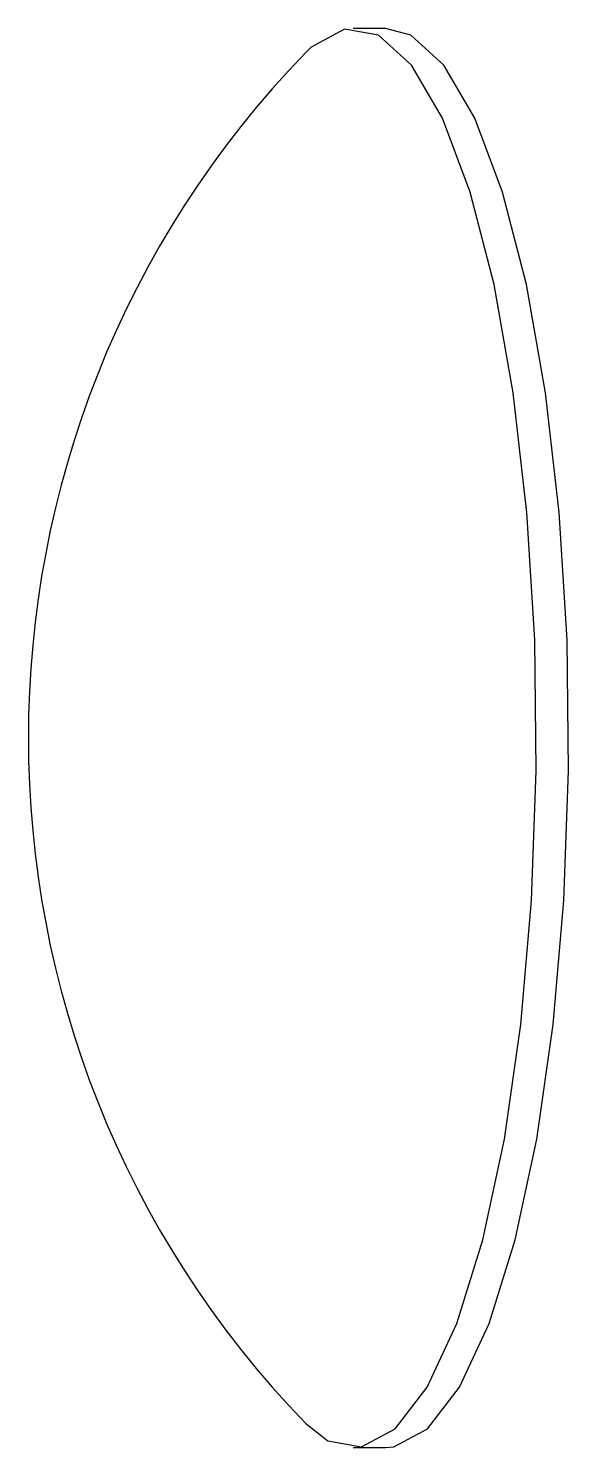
# Model space of a CAD drawing. Header units: millimetres. Extents: x 11758 to 17968, y 3782 to 8272.
# Drawn here: x 15038.16 to 15046.04, y 7041.42 to 7062.07 of the extents above; entities that cross this region are included whole.
import ezdxf

# ---------------------------------------------------------------- set-up
doc = ezdxf.new("R2010")
doc.units = ezdxf.units.MM
doc.header["$LTSCALE"] = 0.1

msp = doc.modelspace()

# ---------------------------------------------------------------- linework, layer by layer
for p, q in [((15043.366, 7062.075), (15042.894, 7062.075)), ((15042.894, 7041.425), (15043.366, 7041.425))]:
    msp.add_line(p, q)
at = {"flags": 128}
for points in [[(15042.205, 7041.774), (15042.525, 7041.524), (15043.018, 7041.436), (15043.506, 7041.699), (15043.974, 7042.304), (15044.404, 7043.232), (15044.784, 7044.449), (15045.099, 7045.915), (15045.339, 7047.579), (15045.496, 7049.386), (15045.564, 7051.273), (15045.541, 7053.176), (15045.428, 7055.031), (15045.229, 7056.774), (15044.95, 7058.346), (15044.601, 7059.693), (15044.195, 7060.77), (15043.744, 7061.539), (15043.263, 7061.976), (15042.771, 7062.064), (15042.282, 7061.8), (15042.205, 7061.725)], [(15043.366, 7041.425), (15043.489, 7041.436), (15043.977, 7041.699), (15044.445, 7042.304), (15044.876, 7043.232), (15045.255, 7044.449), (15045.57, 7045.915), (15045.81, 7047.579), (15045.967, 7049.386), (15046.035, 7051.273), (15046.012, 7053.176), (15045.899, 7055.031), (15045.7, 7056.774), (15045.422, 7058.346), (15045.073, 7059.693), (15044.666, 7060.77), (15044.215, 7061.539), (15043.735, 7061.976), (15043.366, 7062.075)]]:
    msp.add_lwpolyline(points, dxfattribs=at)
msp.add_arc((15052.496, 7051.75), 14.332, 135.8918, 224.1082)

doc.saveas('drawing.dxf')
